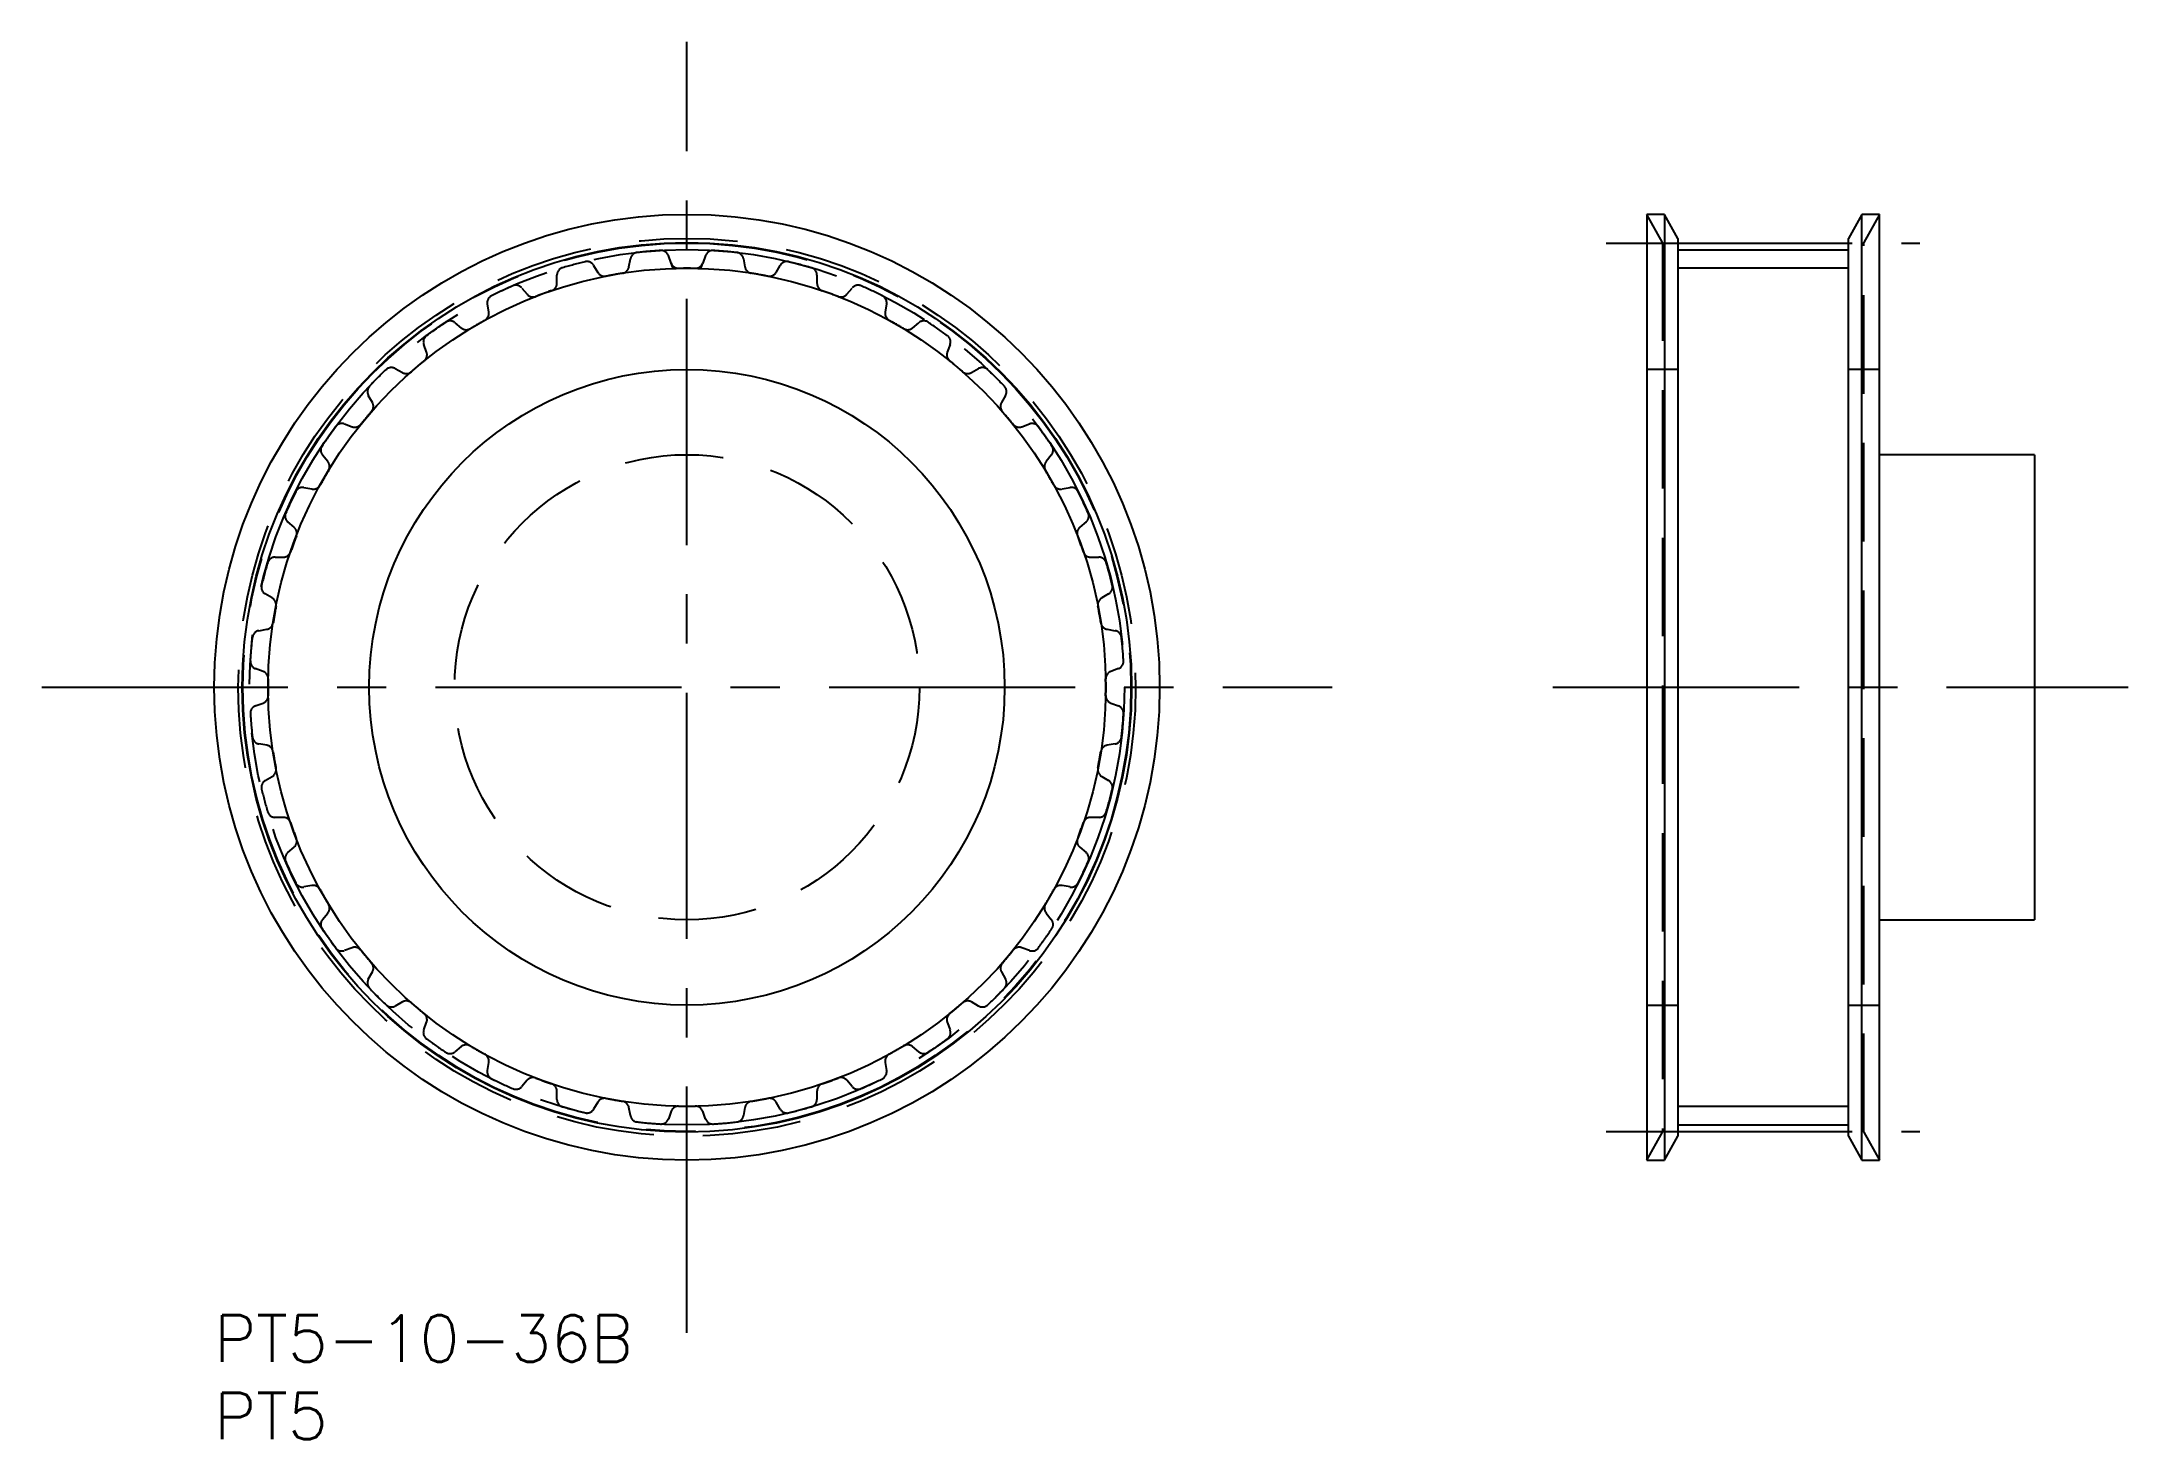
# Model space of a CAD drawing. Extents: x -11 to 124, y -8 to 82.
import ezdxf

# ---------------------------------------------------------------- set-up
doc = ezdxf.new("R2010")
doc.units = 0
doc.header["$LTSCALE"] = 0.5
for name, pattern in [('CENTER', [50.8, 31.75, -6.35, 6.35, -6.35]), ('DASHED', [19.05, 12.7, -6.35]), ('PHANTOM', [63.5, 31.75, -6.35, 6.35, -6.35, 6.35, -6.35])]:
    doc.linetypes.add(name, pattern=pattern)
for name, color, linetype in [('MSM_CENTER', 1, 'CENTER'), ('MSM_CONTINUOUS', 7, 'CONTINUOUS'), ('MSM_DASHED', 4, 'DASHED'), ('MSM_IMAGINARY', 6, 'PHANTOM'), ('MSM_NARROW', 5, 'CONTINUOUS'), ('MSM_PART_NUMBER', 7, 'CONTINUOUS')]:
    doc.layers.add(name, color=color, linetype=linetype)
doc.styles.get("Standard").update_dxf_attribs({"font": 'txt.shx', "height": 3, "bigfont": 'bigfont.shx'})

msp = doc.modelspace()

# ---------------------------------------------------------------- linework, layer by layer
at = {"layer": 'MSM_CENTER'}
for p, q in [((30.5, -1.13), (30.5, 82.13)), ((89.81, 69.15), (110.06, 69.15)), ((-11.13, 40.5), (72.13, 40.5)), ((86.38, 40.5), (123.5, 40.5)), ((89.81, 11.85), (110.06, 11.85))]:
    msp.add_line(p, q, dxfattribs=at)
msp.add_circle((30.5, 40.5), 28.65, dxfattribs=at)
at = {"layer": 'MSM_CONTINUOUS'}
for p, q in [((93.58, 71), (92.44, 71)), ((92.44, 71), (92.44, 10)), ((94.44, 69.45), (93.58, 71)), ((93.58, 71), (93.58, 10)), ((106.3, 71), (105.44, 69.45)), ((107.44, 71), (106.3, 71)), ((106.3, 10), (106.3, 71)), ((107.44, 10), (107.44, 71)), ((94.44, 69.45), (94.44, 11.55)), ((94.44, 68.72), (105.44, 68.72)), ((105.44, 11.55), (105.44, 69.45)), ((117.44, 55.5), (107.44, 55.5)), ((117.44, 55.5), (117.44, 25.5)), ((107.44, 25.5), (117.44, 25.5)), ((94.44, 12.28), (105.44, 12.28)), ((93.58, 10), (94.44, 11.55)), ((105.44, 11.55), (106.3, 10)), ((92.44, 10), (93.58, 10)), ((106.3, 10), (107.44, 10))]:
    msp.add_line(p, q, dxfattribs=at)
for radius in [30.5, 28.69, 20.5]:
    msp.add_circle((30.5, 40.5), radius, dxfattribs=at)
at = {"layer": 'MSM_DASHED'}
for p, q in [((93.44, 69.19), (92.44, 71)), ((107.44, 71), (106.44, 69.19)), ((93.44, 69.19), (93.44, 11.81)), ((106.44, 11.81), (106.44, 69.19)), ((24.48, 67.71), (24.74, 67.26)), ((26.76, 67.61), (26.85, 68.13)), ((29.48, 67.85), (29.3, 68.35)), ((31.7, 68.35), (31.52, 67.85)), ((34.15, 68.13), (34.24, 67.61)), ((36.26, 67.26), (36.52, 67.71)), ((19.84, 66.25), (20.18, 65.85)), ((22.11, 66.55), (22.11, 67.08)), ((38.89, 67.08), (38.89, 66.55)), ((40.82, 65.85), (41.16, 66.25)), ((17.71, 64.7), (17.62, 65.22)), ((43.38, 65.22), (43.29, 64.7)), ((15.53, 64.01), (15.94, 63.67)), ((45.06, 63.67), (45.47, 64.01)), ((13.7, 62.11), (13.52, 62.6)), ((47.48, 62.6), (47.3, 62.11)), ((11.68, 61.06), (12.14, 60.79)), ((48.86, 60.79), (49.32, 61.06)), ((94.44, 61), (92.44, 61)), ((107.44, 61), (105.44, 61)), ((10.21, 58.86), (9.94, 59.32)), ((51.06, 59.32), (50.79, 58.86)), ((8.4, 57.48), (8.89, 57.3)), ((52.11, 57.3), (52.6, 57.48)), ((7.33, 55.06), (6.99, 55.47)), ((54.01, 55.47), (53.67, 55.06)), ((5.78, 53.38), (6.3, 53.29)), ((54.7, 53.29), (55.22, 53.38)), ((5.15, 50.82), (4.75, 51.16)), ((56.25, 51.16), (55.85, 50.82)), ((3.92, 48.89), (4.45, 48.89)), ((56.55, 48.89), (57.08, 48.89)), ((3.74, 46.26), (3.29, 46.52)), ((57.71, 46.52), (57.26, 46.26)), ((2.87, 44.15), (3.39, 44.24)), ((57.61, 44.24), (58.13, 44.15)), ((3.15, 41.52), (2.65, 41.7)), ((58.35, 41.7), (57.85, 41.52)), ((2.65, 39.3), (3.15, 39.48)), ((57.85, 39.48), (58.35, 39.3)), ((3.39, 36.76), (2.87, 36.85)), ((58.13, 36.85), (57.61, 36.76)), ((3.29, 34.48), (3.74, 34.74)), ((57.26, 34.74), (57.71, 34.48)), ((4.45, 32.11), (3.92, 32.11)), ((57.08, 32.11), (56.55, 32.11)), ((4.75, 29.84), (5.15, 30.18)), ((55.85, 30.18), (56.25, 29.84)), ((6.3, 27.71), (5.78, 27.62)), ((55.22, 27.62), (54.7, 27.71)), ((6.99, 25.53), (7.33, 25.94)), ((53.67, 25.94), (54.01, 25.53)), ((8.89, 23.7), (8.4, 23.52)), ((52.6, 23.52), (52.11, 23.7)), ((9.94, 21.68), (10.21, 22.14)), ((50.79, 22.14), (51.06, 21.68)), ((12.14, 20.21), (11.68, 19.94)), ((49.32, 19.94), (48.86, 20.21)), ((13.52, 18.4), (13.7, 18.89)), ((47.3, 18.89), (47.48, 18.4)), ((92.44, 20), (94.44, 20)), ((105.44, 20), (107.44, 20)), ((15.94, 17.33), (15.53, 16.99)), ((17.62, 15.78), (17.71, 16.3)), ((43.29, 16.3), (43.38, 15.78)), ((45.47, 16.99), (45.06, 17.33)), ((20.18, 15.15), (19.84, 14.75)), ((41.16, 14.75), (40.82, 15.15)), ((22.11, 13.92), (22.11, 14.45)), ((24.74, 13.74), (24.48, 13.29)), ((36.52, 13.29), (36.26, 13.74)), ((38.89, 14.45), (38.89, 13.92)), ((26.85, 12.87), (26.76, 13.39)), ((29.48, 13.15), (29.3, 12.65)), ((31.7, 12.65), (31.52, 13.15)), ((34.24, 13.39), (34.15, 12.87)), ((92.44, 10), (93.44, 11.81)), ((106.44, 11.81), (107.44, 10))]:
    msp.add_line(p, q, dxfattribs=at)
for radius in [28.95, 15]:
    msp.add_circle((30.5, 40.5), radius, dxfattribs=at)
for centre, radius, start, end in [((30.5, 40.5), 28.22, 93.4614, 96.5386), ((28.83, 68.17), 0.5, 20, 93.4614), ((32.17, 68.17), 0.5, 86.5386, 160), ((30.5, 40.5), 28.22, 83.4614, 86.5386), ((22.61, 67.08), 0.5, 106.5386, 180), ((30.5, 40.5), 28.22, 103.4614, 106.5386), ((24.05, 67.46), 0.5, 30, 103.4614), ((26.27, 67.7), 0.5, 278.8481, 350), ((27.34, 68.04), 0.5, 96.5386, 170), ((29.95, 68.02), 0.5, 200, 271.1519), ((30.5, 40.5), 27.02, 88.8481, 91.1519), ((31.05, 68.02), 0.5, 268.8481, 340), ((33.66, 68.04), 0.5, 10, 83.4614), ((34.73, 67.7), 0.5, 190, 261.1519), ((36.95, 67.46), 0.5, 76.5386, 150), ((30.5, 40.5), 28.22, 73.4614, 76.5386), ((38.39, 67.08), 0.5, 0, 73.4614), ((30.5, 40.5), 28.22, 113.4614, 116.5386), ((19.46, 65.93), 0.5, 40, 113.4614), ((30.5, 40.5), 27.03, 108.8481, 111.1519), ((21.61, 66.55), 0.5, 288.8481, 0), ((25.18, 67.51), 0.5, 210, 281.1519), ((30.5, 40.5), 27.02, 98.8481, 101.1519), ((30.5, 40.5), 27.02, 78.8481, 81.1519), ((35.82, 67.51), 0.5, 258.8481, 330), ((39.39, 66.55), 0.5, 180, 251.1519), ((30.5, 40.5), 27.02, 68.8481, 71.1519), ((41.54, 65.93), 0.5, 66.5386, 140), ((30.5, 40.5), 28.22, 63.4614, 66.5386), ((17.22, 64.61), 0.5, 298.8481, 10), ((18.11, 65.3), 0.5, 116.5386, 190), ((20.57, 66.17), 0.5, 220, 291.1519), ((40.43, 66.17), 0.5, 248.8481, 320), ((42.89, 65.3), 0.5, 350, 63.4614), ((43.78, 64.61), 0.5, 170, 241.1519), ((30.5, 40.5), 28.22, 123.4614, 126.5386), ((15.21, 63.63), 0.5, 50, 123.4614), ((16.26, 64.06), 0.5, 230, 301.1519), ((30.5, 40.5), 27.02, 118.8481, 121.1519), ((30.5, 40.5), 27.03, 58.8481, 61.1519), ((44.74, 64.06), 0.5, 238.8481, 310), ((45.79, 63.63), 0.5, 56.5386, 130), ((30.5, 40.5), 28.22, 53.4614, 56.5386), ((13.99, 62.78), 0.5, 126.5386, 200), ((13.23, 61.94), 0.5, 308.8481, 20), ((47.77, 61.94), 0.5, 160, 231.1519), ((47.01, 62.78), 0.5, 340, 53.4614), ((30.5, 40.5), 28.23, 133.4614, 136.5386), ((11.43, 60.62), 0.5, 60, 133.4614), ((12.39, 61.23), 0.5, 240, 311.1519), ((30.5, 40.5), 27.03, 128.8481, 131.1519), ((30.5, 40.5), 27.03, 48.8481, 51.1519), ((48.61, 61.23), 0.5, 228.8481, 300), ((49.57, 60.62), 0.5, 46.5386, 120), ((30.5, 40.5), 28.22, 43.4614, 46.5386), ((10.38, 59.57), 0.5, 136.5386, 210), ((50.62, 59.57), 0.5, 330, 43.4614), ((30.5, 40.5), 27.03, 138.8481, 141.1519), ((9.77, 58.61), 0.5, 318.8481, 30), ((51.23, 58.61), 0.5, 150, 221.1519), ((30.5, 40.5), 27.02, 38.8481, 41.1519), ((30.5, 40.5), 28.22, 143.4614, 146.5386), ((8.22, 57.01), 0.5, 70, 143.4614), ((9.06, 57.77), 0.5, 250, 321.1519), ((51.94, 57.77), 0.5, 218.8481, 290), ((52.78, 57.01), 0.5, 36.5386, 110), ((30.5, 40.5), 28.22, 33.4614, 36.5386), ((7.37, 55.79), 0.5, 146.5386, 220), ((53.63, 55.79), 0.5, 320, 33.4614), ((30.5, 40.5), 27.02, 148.8481, 151.1519), ((6.94, 54.74), 0.5, 328.8481, 40), ((54.06, 54.74), 0.5, 140, 211.1519), ((30.5, 40.5), 27.02, 28.8481, 31.1519), ((30.5, 40.5), 28.22, 153.4614, 156.5386), ((5.7, 52.89), 0.5, 80, 153.4614), ((6.39, 53.78), 0.5, 260, 331.1519), ((54.61, 53.78), 0.5, 208.8481, 280), ((55.3, 52.89), 0.5, 26.5386, 100), ((30.5, 40.5), 28.22, 23.4614, 26.5386), ((5.07, 51.54), 0.5, 156.5386, 230), ((55.93, 51.54), 0.5, 310, 23.4614), ((30.5, 40.5), 27.02, 158.8481, 161.1519), ((4.83, 50.43), 0.5, 338.8481, 50), ((56.17, 50.43), 0.5, 130, 201.1519), ((30.5, 40.5), 27.03, 18.8481, 21.1519), ((30.5, 40.5), 28.22, 163.4614, 166.5386), ((3.92, 48.39), 0.5, 90, 163.4614), ((4.45, 49.39), 0.5, 270, 341.1519), ((56.55, 49.39), 0.5, 198.8481, 270), ((57.08, 48.39), 0.5, 16.5386, 90), ((30.5, 40.5), 28.22, 13.4614, 16.5386), ((3.54, 46.95), 0.5, 166.5386, 240), ((3.49, 45.82), 0.5, 348.8481, 60), ((57.51, 45.82), 0.5, 120, 191.1519), ((57.46, 46.95), 0.5, 300, 13.4614), ((3.3, 44.73), 0.5, 280, 351.1519), ((30.5, 40.5), 27.02, 168.8481, 171.1519), ((30.5, 40.5), 27.03, 8.8481, 11.1519), ((57.7, 44.73), 0.5, 188.8481, 260), ((30.5, 40.5), 28.23, 173.4614, 176.5386), ((2.96, 43.66), 0.5, 100, 173.4614), ((58.04, 43.66), 0.5, 6.5386, 80), ((30.5, 40.5), 28.22, 3.4614, 6.5386), ((2.83, 42.17), 0.5, 176.5386, 250), ((58.17, 42.17), 0.5, 290, 3.4614), ((2.98, 41.05), 0.5, 358.8481, 70), ((30.5, 40.5), 27.02, 178.8481, 181.1519), ((58.02, 41.05), 0.5, 110, 181.1519), ((30.5, 40.5), 27.02, 358.8481, 1.1519), ((2.83, 38.83), 0.5, 110, 183.4614), ((2.98, 39.95), 0.5, 290, 1.1519), ((58.02, 39.95), 0.5, 178.8481, 250), ((58.17, 38.83), 0.5, 356.5386, 70), ((30.5, 40.5), 28.22, 183.4614, 186.5386), ((30.5, 40.5), 28.22, 353.4614, 356.5386), ((2.96, 37.34), 0.5, 186.5386, 260), ((3.3, 36.27), 0.5, 8.8481, 80), ((57.7, 36.27), 0.5, 100, 171.1519), ((58.04, 37.34), 0.5, 280, 353.4614), ((3.49, 35.18), 0.5, 300, 11.1519), ((30.5, 40.5), 27.03, 188.8481, 191.1519), ((30.5, 40.5), 27.02, 348.8481, 351.1519), ((57.51, 35.18), 0.5, 168.8481, 240), ((3.54, 34.05), 0.5, 120, 193.4614), ((30.5, 40.5), 28.22, 193.4614, 196.5386), ((30.5, 40.5), 28.22, 343.4614, 346.5386), ((57.46, 34.05), 0.5, 346.5386, 60), ((3.92, 32.61), 0.5, 196.5386, 270), ((57.08, 32.61), 0.5, 270, 343.4614), ((4.45, 31.61), 0.5, 18.8481, 90), ((30.5, 40.5), 27.03, 198.8481, 201.1519), ((30.5, 40.5), 27.03, 338.8481, 341.1519), ((56.55, 31.61), 0.5, 90, 161.1519), ((5.07, 29.46), 0.5, 130, 203.4614), ((4.83, 30.57), 0.5, 310, 21.1519), ((56.17, 30.57), 0.5, 158.8481, 230), ((55.93, 29.46), 0.5, 336.5386, 50), ((30.5, 40.5), 28.22, 203.4614, 206.5386), ((30.5, 40.5), 28.22, 333.4614, 336.5386), ((5.7, 28.11), 0.5, 206.5386, 280), ((6.39, 27.22), 0.5, 28.8481, 100), ((30.5, 40.5), 27.03, 208.8481, 211.1519), ((30.5, 40.5), 27.03, 328.8481, 331.1519), ((54.61, 27.22), 0.5, 80, 151.1519), ((55.3, 28.11), 0.5, 260, 333.4614), ((6.94, 26.26), 0.5, 320, 31.1519), ((54.06, 26.26), 0.5, 148.8481, 220), ((7.37, 25.21), 0.5, 140, 213.4614), ((30.5, 40.5), 28.22, 213.4614, 216.5386), ((30.5, 40.5), 28.22, 323.4614, 326.5386), ((53.63, 25.21), 0.5, 326.5386, 40), ((8.22, 23.99), 0.5, 216.5386, 290), ((9.06, 23.23), 0.5, 38.8481, 110), ((30.5, 40.5), 27.03, 218.8481, 221.1519), ((30.5, 40.5), 27.03, 318.8481, 321.1519), ((51.94, 23.23), 0.5, 70, 141.1519), ((52.78, 23.99), 0.5, 250, 323.4614), ((10.38, 21.43), 0.5, 150, 223.4614), ((9.77, 22.39), 0.5, 330, 41.1519), ((51.23, 22.39), 0.5, 138.8481, 210), ((50.62, 21.43), 0.5, 316.5386, 30), ((30.5, 40.5), 28.22, 223.4614, 226.5386), ((12.39, 19.77), 0.5, 48.8481, 120), ((48.61, 19.77), 0.5, 60, 131.1519), ((30.5, 40.5), 28.22, 313.4614, 316.5386), ((11.43, 20.38), 0.5, 226.5386, 300), ((30.5, 40.5), 27.03, 228.8481, 231.1519), ((13.23, 19.06), 0.5, 340, 51.1519), ((47.77, 19.06), 0.5, 128.8481, 200), ((30.5, 40.5), 27.02, 308.8481, 311.1519), ((49.57, 20.38), 0.5, 240, 313.4614), ((13.99, 18.22), 0.5, 160, 233.4614), ((30.5, 40.5), 28.22, 233.4614, 236.5386), ((30.5, 40.5), 28.22, 303.4614, 306.5386), ((47.01, 18.22), 0.5, 306.5386, 20), ((15.21, 17.37), 0.5, 236.5386, 310), ((16.26, 16.94), 0.5, 58.8481, 130), ((30.5, 40.5), 27.03, 238.8481, 241.1519), ((17.22, 16.39), 0.5, 350, 61.1519), ((43.78, 16.39), 0.5, 118.8481, 190), ((30.5, 40.5), 27.02, 298.8481, 301.1519), ((44.74, 16.94), 0.5, 50, 121.1519), ((45.79, 17.37), 0.5, 230, 303.4614), ((18.11, 15.7), 0.5, 170, 243.4614), ((30.5, 40.5), 28.22, 243.4614, 246.5386), ((20.57, 14.83), 0.5, 68.8481, 140), ((30.5, 40.5), 27.03, 248.8481, 251.1519), ((21.61, 14.45), 0.5, 0, 71.1519), ((39.39, 14.45), 0.5, 108.8481, 180), ((30.5, 40.5), 27.03, 288.8481, 291.1519), ((40.43, 14.83), 0.5, 40, 111.1519), ((30.5, 40.5), 28.22, 293.4614, 296.5386), ((42.89, 15.7), 0.5, 296.5386, 10), ((19.46, 15.07), 0.5, 246.5386, 320), ((22.61, 13.92), 0.5, 180, 253.4614), ((25.18, 13.49), 0.5, 78.8481, 150), ((30.5, 40.5), 27.02, 258.8481, 261.1519), ((26.27, 13.3), 0.5, 10, 81.1519), ((29.95, 12.98), 0.5, 88.8481, 160), ((30.5, 40.5), 27.02, 268.8481, 271.1519), ((31.05, 12.98), 0.5, 20, 91.1519), ((34.73, 13.3), 0.5, 98.8481, 170), ((30.5, 40.5), 27.02, 278.8481, 281.1519), ((35.82, 13.49), 0.5, 30, 101.1519), ((38.39, 13.92), 0.5, 286.5386, 0), ((41.54, 15.07), 0.5, 220, 293.4614), ((30.5, 40.5), 28.22, 253.4614, 256.5386), ((24.05, 13.54), 0.5, 256.5386, 330), ((27.34, 12.96), 0.5, 190, 263.4614), ((30.5, 40.5), 28.22, 263.4614, 266.5386), ((28.83, 12.83), 0.5, 266.5386, 340), ((32.17, 12.83), 0.5, 200, 273.4614), ((30.5, 40.5), 28.22, 273.4614, 276.5386), ((33.66, 12.96), 0.5, 276.5386, 350), ((36.95, 13.54), 0.5, 210, 283.4614), ((30.5, 40.5), 28.22, 283.4614, 286.5386)]:
    msp.add_arc(centre, radius, start, end, dxfattribs=at)
at = {"layer": 'MSM_IMAGINARY'}
msp.add_circle((30.5, 40.5), 28.23, dxfattribs=at)
at = {"layer": 'MSM_NARROW'}
for p, q in [((29.6, 67.51), (29.48, 67.85)), ((31.4, 67.51), (31.52, 67.85)), ((105.44, 67.53), (94.44, 67.53)), ((105.44, 13.47), (94.44, 13.47))]:
    msp.add_line(p, q, dxfattribs=at)
msp.add_circle((30.5, 40.5), 27.03, dxfattribs=at)
for start, end in [(91.1519, 91.9084), (88.0916, 88.8481)]:
    msp.add_arc((30.5, 40.5), 27.02, start, end, dxfattribs=at)

# ---------------------------------------------------------------- texts
at = {"layer": 'MSM_PART_NUMBER'}
for s, p in [('PT5-10-36B', (0, -3)), ('PT5', (0, -8))]:
    msp.add_text(s, height=3, dxfattribs=at).set_placement(p)

doc.saveas('drawing.dxf')
